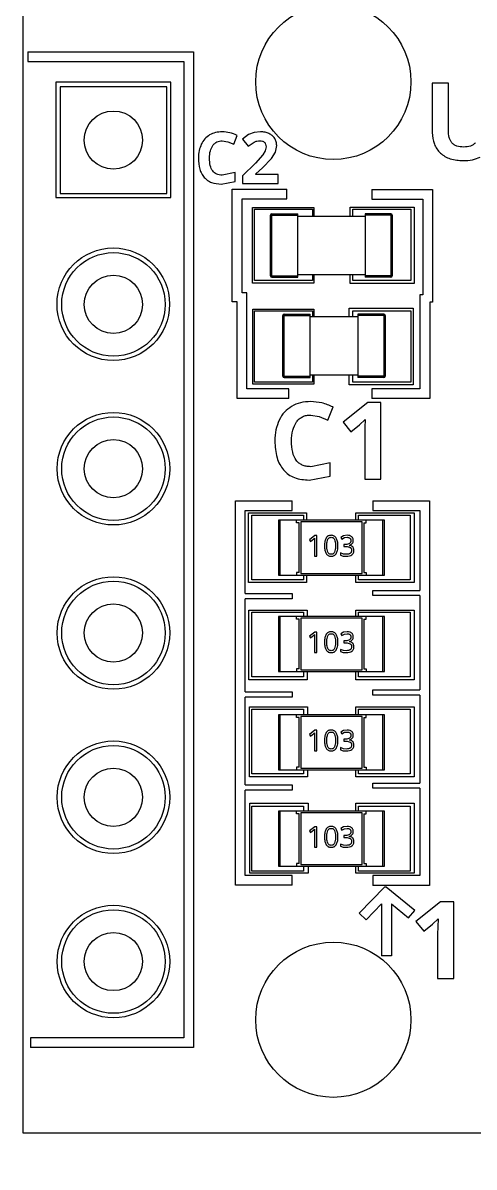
# Model space of a CAD drawing. Header units: millimetres. Extents: x -45 to 54, y -60 to 45.
# Drawn here: x 33.18 to 40.15, y -8.11 to 9.58 of the extents above; entities that cross this region are included whole.
import ezdxf

# ---------------------------------------------------------------- set-up
doc = ezdxf.new("R2010")
doc.units = ezdxf.units.MM

msp = doc.modelspace()

# ---------------------------------------------------------------- linework, layer by layer
at = {"color": 7, "linetype": 'Continuous', "lineweight": 25}
for p, q in [((33.176, 10.415), (33.176, -7.585)), ((33.255, 9.129), (35.812, 9.129)), ((33.255, 9.129), (33.255, 8.979)), ((35.812, 9.129), (35.812, -6.263)), ((33.255, 8.979), (35.662, 8.979)), ((35.662, 8.979), (35.662, -6.113)), ((35.465, 8.659), (33.683, 8.659)), ((33.683, 8.659), (33.683, 6.877)), ((33.751, 8.59), (33.751, 6.94)), ((35.401, 8.59), (33.751, 8.59)), ((35.401, 6.94), (35.401, 8.59)), ((35.465, 6.877), (35.465, 8.659)), ((39.756, 8.646), (39.506, 8.646)), ((39.506, 8.646), (39.506, 7.885)), ((39.756, 7.922), (39.756, 8.646)), ((36.436, 7.703), (36.489, 7.838)), ((36.666, 7.851), (36.57, 7.781)), ((36.75, 7.883), (36.666, 7.851)), ((36.851, 7.894), (36.75, 7.883)), ((36.259, 7.755), (36.347, 7.74)), ((36.347, 7.74), (36.436, 7.703)), ((36.57, 7.781), (36.66, 7.674)), ((36.66, 7.674), (36.75, 7.734)), ((36.935, 7.661), (36.923, 7.6)), ((37.081, 7.579), (37.1, 7.681)), ((36.884, 7.536), (36.77, 7.411)), ((36.88, 7.338), (37.022, 7.481)), ((36.923, 7.6), (36.884, 7.536)), ((37.022, 7.481), (37.081, 7.579)), ((36.46, 7.264), (36.259, 7.223)), ((36.46, 7.124), (36.46, 7.264)), ((36.77, 7.411), (36.572, 7.211)), ((36.779, 7.243), (36.88, 7.338)), ((36.243, 7.084), (36.46, 7.124)), ((36.572, 7.211), (36.572, 7.095)), ((36.572, 7.095), (37.122, 7.095)), ((36.779, 7.235), (36.779, 7.243)), ((37.122, 7.235), (36.779, 7.235)), ((37.122, 7.095), (37.122, 7.235)), ((33.751, 6.94), (35.401, 6.94)), ((36.414, 5.267), (36.414, 7.005)), ((36.414, 7.005), (37.259, 7.005)), ((37.259, 6.855), (37.259, 7.005)), ((38.571, 7.002), (38.571, 6.852)), ((38.571, 7.002), (39.509, 7.002)), ((39.509, 7.002), (39.509, 5.261)), ((33.683, 6.877), (35.465, 6.877)), ((36.564, 6.855), (37.259, 6.855)), ((36.564, 5.406), (36.564, 6.855)), ((38.238, 6.731), (39.227, 6.731)), ((38.238, 6.585), (38.238, 6.731)), ((38.571, 6.852), (39.359, 6.852)), ((39.227, 6.731), (39.227, 5.55)), ((39.359, 6.852), (39.359, 5.371)), ((36.727, 6.721), (37.677, 6.721)), ((36.727, 5.555), (36.727, 6.721)), ((36.756, 5.595), (36.756, 6.695)), ((36.756, 6.695), (37.656, 6.695)), ((37.006, 5.665), (37.006, 6.605)), ((37.006, 6.605), (37.426, 6.605)), ((37.026, 5.645), (37.026, 6.625)), ((37.026, 6.625), (37.426, 6.625)), ((37.426, 5.645), (37.426, 6.625)), ((38.466, 6.585), (37.426, 6.585)), ((37.656, 6.695), (37.656, 6.585)), ((37.677, 6.721), (37.677, 6.585)), ((38.276, 6.585), (38.276, 6.695)), ((38.276, 6.695), (39.176, 6.695)), ((38.466, 6.625), (38.466, 5.645)), ((38.866, 6.625), (38.466, 6.625)), ((38.886, 6.605), (38.466, 6.605)), ((38.866, 6.625), (38.866, 5.645)), ((38.886, 6.605), (38.886, 5.665)), ((39.176, 6.695), (39.176, 5.595)), ((37.006, 5.665), (37.426, 5.665)), ((37.426, 5.685), (38.466, 5.685)), ((37.656, 5.685), (37.656, 5.595)), ((37.677, 5.685), (37.677, 5.555)), ((38.238, 5.55), (38.238, 5.685)), ((38.276, 5.595), (38.276, 5.685)), ((38.886, 5.665), (38.466, 5.665)), ((37.677, 5.555), (36.727, 5.555)), ((37.656, 5.595), (36.756, 5.595)), ((37.026, 5.645), (37.426, 5.645)), ((39.227, 5.55), (38.238, 5.55)), ((39.176, 5.595), (38.276, 5.595)), ((38.866, 5.645), (38.466, 5.645)), ((36.637, 5.406), (36.564, 5.406)), ((36.637, 3.918), (36.637, 5.406)), ((39.316, 5.371), (39.316, 3.919)), ((39.359, 5.371), (39.316, 5.371)), ((36.487, 5.267), (36.414, 5.267)), ((36.487, 3.768), (36.487, 5.267)), ((36.732, 5.151), (37.677, 5.151)), ((36.732, 3.99), (36.732, 5.151)), ((37.677, 5.151), (37.677, 5.035)), ((38.221, 5.165), (39.209, 5.165)), ((38.221, 5.035), (38.221, 5.165)), ((39.209, 5.165), (39.209, 3.984)), ((39.509, 5.261), (39.466, 5.261)), ((39.466, 5.261), (39.466, 3.769)), ((36.756, 4.025), (36.756, 5.125)), ((36.756, 5.125), (37.656, 5.125)), ((37.196, 5.055), (37.616, 5.055)), ((37.196, 4.115), (37.196, 5.055)), ((37.216, 5.075), (37.616, 5.075)), ((37.216, 4.095), (37.216, 5.075)), ((37.616, 4.095), (37.616, 5.075)), ((38.356, 5.035), (37.616, 5.035)), ((37.656, 5.125), (37.656, 5.035)), ((38.276, 5.035), (38.276, 5.125)), ((38.276, 5.125), (39.176, 5.125)), ((38.356, 5.075), (38.356, 4.095)), ((38.756, 5.075), (38.356, 5.075)), ((38.776, 5.055), (38.356, 5.055)), ((38.756, 5.075), (38.756, 4.095)), ((38.776, 5.055), (38.776, 4.115)), ((39.176, 5.125), (39.176, 4.025)), ((37.196, 4.115), (37.616, 4.115)), ((37.216, 4.095), (37.616, 4.095)), ((37.616, 4.135), (38.356, 4.135)), ((37.656, 4.135), (37.656, 4.025)), ((37.677, 4.135), (37.677, 3.99)), ((38.221, 3.984), (38.221, 4.135)), ((38.276, 4.025), (38.276, 4.135)), ((38.776, 4.115), (38.356, 4.115)), ((38.756, 4.095), (38.356, 4.095)), ((37.287, 3.918), (36.637, 3.918)), ((37.677, 3.99), (36.732, 3.99)), ((37.656, 4.025), (36.756, 4.025)), ((37.287, 3.768), (37.287, 3.918)), ((39.209, 3.984), (38.221, 3.984)), ((39.176, 4.025), (38.276, 4.025)), ((38.571, 3.919), (38.571, 3.769)), ((39.316, 3.919), (38.571, 3.919)), ((37.287, 3.768), (36.487, 3.768)), ((39.466, 3.769), (38.571, 3.769)), ((37.89, 3.437), (37.971, 3.64)), ((38.507, 3.706), (38.127, 3.403)), ((38.712, 3.706), (38.507, 3.706)), ((38.712, 2.525), (38.712, 3.706)), ((37.626, 3.515), (37.757, 3.492)), ((37.757, 3.492), (37.89, 3.437)), ((38.127, 3.403), (38.247, 3.253)), ((38.247, 3.253), (38.383, 3.362)), ((38.383, 3.362), (38.469, 3.444)), ((38.469, 3.444), (38.465, 3.321)), ((38.465, 3.321), (38.462, 3.209)), ((38.462, 3.209), (38.462, 2.525)), ((37.927, 2.778), (37.626, 2.716)), ((37.927, 2.569), (37.927, 2.778)), ((37.602, 2.508), (37.927, 2.569)), ((38.462, 2.525), (38.712, 2.525)), ((36.463, -3.756), (36.463, 2.188)), ((36.463, 2.188), (37.338, 2.188)), ((37.338, 2.038), (37.338, 2.188)), ((38.587, 2.187), (38.587, 2.037)), ((38.587, 2.187), (39.462, 2.187)), ((39.462, 2.187), (39.462, -3.757)), ((36.613, 2.038), (37.338, 2.038)), ((36.613, 0.753), (36.613, 2.038)), ((36.662, 2.004), (37.563, 2.004)), ((36.662, 0.924), (36.662, 2.004)), ((36.716, 0.965), (36.716, 1.965)), ((36.716, 1.965), (37.516, 1.965)), ((37.516, 1.965), (37.516, 1.89)), ((37.563, 2.004), (37.563, 1.89)), ((38.323, 2.004), (39.224, 2.004)), ((38.323, 1.89), (38.323, 2.004)), ((38.366, 1.89), (38.366, 1.965)), ((38.366, 1.965), (39.166, 1.965)), ((38.587, 2.037), (39.312, 2.037)), ((39.166, 1.965), (39.166, 0.965)), ((39.224, 2.004), (39.224, 0.924)), ((39.312, 2.037), (39.312, 0.802)), ((37.126, 1.89), (37.126, 1.04)), ((38.766, 1.89), (37.126, 1.89)), ((37.156, 1.04), (37.156, 1.89)), ((37.406, 1.85), (37.406, 1.89)), ((37.446, 1.85), (37.406, 1.85)), ((37.446, 1.08), (37.446, 1.85)), ((37.471, 1.865), (37.471, 1.065)), ((38.421, 1.865), (37.471, 1.865)), ((38.421, 1.065), (38.421, 1.865)), ((38.446, 1.85), (38.446, 1.08)), ((38.446, 1.85), (38.486, 1.85)), ((38.486, 1.85), (38.486, 1.89)), ((38.736, 1.89), (38.736, 1.04)), ((38.766, 1.04), (38.766, 1.89)), ((37.689, 1.65), (37.606, 1.586)), ((37.625, 1.561), (37.676, 1.603)), ((37.676, 1.603), (37.686, 1.613)), ((37.686, 1.613), (37.685, 1.56)), ((37.72, 1.65), (37.689, 1.65)), ((37.72, 1.335), (37.72, 1.65)), ((38.135, 1.646), (38.091, 1.622)), ((38.091, 1.622), (38.109, 1.598)), ((38.109, 1.598), (38.15, 1.619)), ((38.189, 1.655), (38.135, 1.646)), ((38.15, 1.619), (38.189, 1.624)), ((37.606, 1.586), (37.625, 1.561)), ((37.685, 1.56), (37.685, 1.335)), ((38.137, 1.513), (38.137, 1.483)), ((38.168, 1.513), (38.137, 1.513)), ((38.137, 1.483), (38.168, 1.483)), ((37.685, 1.335), (37.72, 1.335)), ((38.089, 1.382), (38.089, 1.348)), ((38.133, 1.366), (38.089, 1.382)), ((38.089, 1.348), (38.129, 1.334)), ((38.129, 1.334), (38.175, 1.331)), ((38.176, 1.361), (38.133, 1.366)), ((37.446, 1.08), (37.406, 1.08)), ((37.406, 1.08), (37.406, 1.04)), ((37.471, 1.065), (38.421, 1.065)), ((38.446, 1.08), (38.486, 1.08)), ((38.486, 1.08), (38.486, 1.04)), ((37.563, 0.924), (36.662, 0.924)), ((37.516, 0.965), (36.716, 0.965)), ((37.126, 1.04), (38.766, 1.04)), ((37.516, 1.04), (37.516, 0.965)), ((37.563, 1.04), (37.563, 0.924)), ((38.323, 0.924), (38.323, 1.04)), ((39.224, 0.924), (38.323, 0.924)), ((38.366, 0.965), (38.366, 1.04)), ((39.166, 0.965), (38.366, 0.965)), ((36.613, 0.753), (37.338, 0.753)), ((37.338, 0.753), (37.338, 0.673)), ((38.587, 0.722), (38.587, 0.802)), ((38.587, 0.802), (39.312, 0.802)), ((39.312, 0.722), (38.587, 0.722)), ((39.312, 0.722), (39.312, -0.736)), ((37.338, 0.673), (36.613, 0.673)), ((36.613, -0.767), (36.613, 0.673)), ((36.671, 0.5), (37.572, 0.5)), ((36.671, -0.581), (36.671, 0.5)), ((36.716, 0.465), (37.516, 0.465)), ((36.716, -0.535), (36.716, 0.465)), ((38.766, 0.4), (37.126, 0.4)), ((37.126, 0.4), (37.126, -0.45)), ((37.156, -0.45), (37.156, 0.4)), ((37.406, 0.36), (37.406, 0.4)), ((37.446, 0.36), (37.406, 0.36)), ((37.446, -0.41), (37.446, 0.36)), ((37.471, 0.375), (37.471, -0.425)), ((38.421, 0.375), (37.471, 0.375)), ((37.516, 0.465), (37.516, 0.4)), ((37.572, 0.5), (37.572, 0.4)), ((38.323, 0.5), (39.224, 0.5)), ((38.323, 0.4), (38.323, 0.5)), ((38.366, 0.4), (38.366, 0.465)), ((38.366, 0.465), (39.166, 0.465)), ((38.421, -0.425), (38.421, 0.375)), ((38.446, 0.36), (38.446, -0.41)), ((38.446, 0.36), (38.486, 0.36)), ((38.486, 0.36), (38.486, 0.4)), ((38.736, 0.4), (38.736, -0.45)), ((38.766, -0.45), (38.766, 0.4)), ((39.166, 0.465), (39.166, -0.535)), ((39.224, 0.5), (39.224, -0.581)), ((37.689, 0.16), (37.606, 0.096)), ((37.606, 0.096), (37.625, 0.071)), ((37.625, 0.071), (37.676, 0.113)), ((37.676, 0.113), (37.686, 0.123)), ((37.686, 0.123), (37.685, 0.07)), ((37.685, 0.07), (37.685, -0.155)), ((37.72, 0.16), (37.689, 0.16)), ((37.72, -0.155), (37.72, 0.16)), ((38.135, 0.156), (38.091, 0.132)), ((38.091, 0.132), (38.109, 0.108)), ((38.109, 0.108), (38.15, 0.129)), ((38.189, 0.165), (38.135, 0.156)), ((38.168, 0.023), (38.137, 0.023)), ((38.137, 0.023), (38.137, -0.007)), ((38.15, 0.129), (38.189, 0.134)), ((37.685, -0.155), (37.72, -0.155)), ((38.133, -0.124), (38.089, -0.108)), ((38.089, -0.108), (38.089, -0.142)), ((38.089, -0.142), (38.129, -0.156)), ((38.129, -0.156), (38.175, -0.159)), ((38.176, -0.129), (38.133, -0.124)), ((38.137, -0.007), (38.168, -0.007)), ((37.126, -0.45), (38.766, -0.45)), ((37.446, -0.41), (37.406, -0.41)), ((37.406, -0.41), (37.406, -0.45)), ((37.471, -0.425), (38.421, -0.425)), ((37.516, -0.45), (37.516, -0.535)), ((37.572, -0.45), (37.572, -0.581)), ((38.323, -0.581), (38.323, -0.45)), ((38.366, -0.535), (38.366, -0.45)), ((38.446, -0.41), (38.486, -0.41)), ((38.486, -0.41), (38.486, -0.45)), ((37.572, -0.581), (36.671, -0.581)), ((37.516, -0.535), (36.716, -0.535)), ((39.224, -0.581), (38.323, -0.581)), ((39.166, -0.535), (38.366, -0.535)), ((36.613, -0.767), (37.338, -0.767)), ((37.338, -0.847), (36.613, -0.847)), ((36.613, -2.204), (36.613, -0.847)), ((37.338, -0.767), (37.338, -0.847)), ((38.587, -0.816), (38.587, -0.736)), ((38.587, -0.736), (39.312, -0.736)), ((39.312, -0.816), (38.587, -0.816)), ((39.312, -0.816), (39.312, -2.175)), ((36.679, -0.997), (37.579, -0.997)), ((36.679, -2.077), (36.679, -0.997)), ((36.716, -2.035), (36.716, -1.035)), ((36.716, -1.035), (37.516, -1.035)), ((37.516, -1.035), (37.516, -1.12)), ((37.579, -0.997), (37.579, -1.12)), ((38.323, -0.997), (39.224, -0.997)), ((38.323, -1.12), (38.323, -0.997)), ((38.366, -1.12), (38.366, -1.035)), ((38.366, -1.035), (39.166, -1.035)), ((39.166, -1.035), (39.166, -2.035)), ((39.224, -0.997), (39.224, -2.077)), ((37.126, -1.12), (37.126, -1.97)), ((38.766, -1.12), (37.126, -1.12)), ((37.156, -1.97), (37.156, -1.12)), ((37.406, -1.16), (37.406, -1.12)), ((37.446, -1.16), (37.406, -1.16)), ((37.446, -1.93), (37.446, -1.16)), ((37.471, -1.145), (37.471, -1.945)), ((38.421, -1.145), (37.471, -1.145)), ((38.421, -1.945), (38.421, -1.145)), ((38.446, -1.16), (38.446, -1.93)), ((38.446, -1.16), (38.486, -1.16)), ((38.486, -1.16), (38.486, -1.12)), ((38.736, -1.12), (38.736, -1.97)), ((38.766, -1.97), (38.766, -1.12)), ((37.689, -1.36), (37.606, -1.424)), ((37.625, -1.449), (37.676, -1.407)), ((37.676, -1.407), (37.686, -1.397)), ((37.686, -1.397), (37.685, -1.45)), ((37.72, -1.36), (37.689, -1.36)), ((37.72, -1.675), (37.72, -1.36)), ((38.135, -1.364), (38.091, -1.388)), ((38.091, -1.388), (38.109, -1.412)), ((38.109, -1.412), (38.15, -1.391)), ((38.189, -1.355), (38.135, -1.364)), ((38.15, -1.391), (38.189, -1.386)), ((37.606, -1.424), (37.625, -1.449)), ((37.685, -1.45), (37.685, -1.675)), ((38.137, -1.497), (38.137, -1.527)), ((38.168, -1.497), (38.137, -1.497)), ((38.137, -1.527), (38.168, -1.527)), ((37.685, -1.675), (37.72, -1.675)), ((38.089, -1.628), (38.089, -1.662)), ((38.133, -1.644), (38.089, -1.628)), ((38.089, -1.662), (38.129, -1.676)), ((38.129, -1.676), (38.175, -1.679)), ((38.176, -1.649), (38.133, -1.644)), ((37.446, -1.93), (37.406, -1.93)), ((37.406, -1.93), (37.406, -1.97)), ((37.471, -1.945), (38.421, -1.945)), ((38.446, -1.93), (38.486, -1.93)), ((38.486, -1.93), (38.486, -1.97)), ((37.579, -2.077), (36.679, -2.077)), ((37.516, -2.035), (36.716, -2.035)), ((37.126, -1.97), (38.766, -1.97)), ((37.516, -1.97), (37.516, -2.035)), ((37.579, -1.97), (37.579, -2.077)), ((38.323, -2.077), (38.323, -1.97)), ((39.224, -2.077), (38.323, -2.077)), ((38.366, -2.035), (38.366, -1.97)), ((39.166, -2.035), (38.366, -2.035)), ((36.613, -2.204), (37.338, -2.204)), ((37.338, -2.284), (36.613, -2.284)), ((36.613, -3.606), (36.613, -2.284)), ((37.338, -2.204), (37.338, -2.284)), ((38.587, -2.255), (38.587, -2.175)), ((38.587, -2.175), (39.312, -2.175)), ((39.312, -2.255), (38.587, -2.255)), ((39.312, -2.255), (39.312, -3.607)), ((36.687, -2.487), (37.588, -2.487)), ((36.687, -3.568), (36.687, -2.487)), ((36.716, -3.535), (36.716, -2.535)), ((36.716, -2.535), (37.516, -2.535)), ((38.766, -2.61), (37.126, -2.61)), ((37.126, -2.61), (37.126, -3.46)), ((37.156, -3.46), (37.156, -2.61)), ((37.406, -2.65), (37.406, -2.61)), ((37.446, -2.65), (37.406, -2.65)), ((37.446, -3.42), (37.446, -2.65)), ((37.471, -2.635), (37.471, -3.435)), ((38.421, -2.635), (37.471, -2.635)), ((37.516, -2.535), (37.516, -2.61)), ((37.588, -2.487), (37.588, -2.61)), ((38.323, -2.487), (39.224, -2.487)), ((38.323, -2.61), (38.323, -2.487)), ((38.366, -2.61), (38.366, -2.535)), ((38.366, -2.535), (39.166, -2.535)), ((38.421, -3.435), (38.421, -2.635)), ((38.446, -2.65), (38.446, -3.42)), ((38.446, -2.65), (38.486, -2.65)), ((38.486, -2.65), (38.486, -2.61)), ((38.736, -2.61), (38.736, -3.46)), ((38.766, -3.46), (38.766, -2.61)), ((39.166, -2.535), (39.166, -3.535)), ((39.224, -2.487), (39.224, -3.568)), ((37.689, -2.85), (37.606, -2.914)), ((37.606, -2.914), (37.625, -2.939)), ((37.625, -2.939), (37.676, -2.897)), ((37.676, -2.897), (37.686, -2.887)), ((37.686, -2.887), (37.685, -2.94)), ((37.685, -2.94), (37.685, -3.165)), ((37.72, -2.85), (37.689, -2.85)), ((37.72, -3.165), (37.72, -2.85)), ((38.135, -2.854), (38.091, -2.878)), ((38.091, -2.878), (38.109, -2.902)), ((38.109, -2.902), (38.15, -2.881)), ((38.189, -2.845), (38.135, -2.854)), ((38.168, -2.987), (38.137, -2.987)), ((38.137, -2.987), (38.137, -3.017)), ((38.15, -2.881), (38.189, -2.876)), ((37.685, -3.165), (37.72, -3.165)), ((38.133, -3.134), (38.089, -3.118)), ((38.089, -3.118), (38.089, -3.152)), ((38.089, -3.152), (38.129, -3.166)), ((38.129, -3.166), (38.175, -3.169)), ((38.176, -3.139), (38.133, -3.134)), ((38.137, -3.017), (38.168, -3.017)), ((37.516, -3.535), (36.716, -3.535)), ((37.126, -3.46), (38.766, -3.46)), ((37.446, -3.42), (37.406, -3.42)), ((37.406, -3.42), (37.406, -3.46)), ((37.471, -3.435), (38.421, -3.435)), ((37.516, -3.46), (37.516, -3.535)), ((37.588, -3.46), (37.588, -3.568)), ((38.323, -3.568), (38.323, -3.46)), ((38.366, -3.535), (38.366, -3.46)), ((39.166, -3.535), (38.366, -3.535)), ((38.446, -3.42), (38.486, -3.42)), ((38.486, -3.42), (38.486, -3.46)), ((37.338, -3.606), (36.613, -3.606)), ((37.588, -3.568), (36.687, -3.568)), ((37.338, -3.756), (37.338, -3.606)), ((39.224, -3.568), (38.323, -3.568)), ((38.587, -3.607), (38.587, -3.757)), ((39.312, -3.607), (38.587, -3.607)), ((37.338, -3.756), (36.463, -3.756)), ((38.765, -3.783), (38.376, -4.186)), ((39.462, -3.757), (38.587, -3.757)), ((38.795, -3.783), (38.765, -3.783)), ((39.236, -4.145), (38.795, -3.783)), ((38.484, -4.291), (38.723, -4.042)), ((38.723, -4.042), (38.723, -4.844)), ((38.873, -4.042), (38.873, -4.844)), ((38.873, -4.042), (39.14, -4.261)), ((39.633, -4.014), (39.254, -4.317)), ((39.838, -4.014), (39.633, -4.014)), ((39.838, -5.195), (39.838, -4.014)), ((38.376, -4.186), (38.484, -4.291)), ((39.14, -4.261), (39.236, -4.145)), ((39.254, -4.317), (39.374, -4.467)), ((39.374, -4.467), (39.509, -4.358)), ((39.509, -4.358), (39.596, -4.276)), ((39.592, -4.399), (39.589, -4.511)), ((39.596, -4.276), (39.592, -4.399)), ((39.589, -4.511), (39.589, -5.195)), ((38.873, -4.844), (38.723, -4.844)), ((39.589, -5.195), (39.838, -5.195)), ((33.295, -6.113), (33.295, -6.263)), ((35.662, -6.113), (33.295, -6.113)), ((35.812, -6.263), (33.295, -6.263)), ((33.176, -7.585), (51.376, -7.585))]:
    msp.add_line(p, q, dxfattribs=at)
for centre, radius in [((37.976, 8.665), 1.2), ((34.576, 7.765), 0.45), ((34.574, 5.228), 0.87), ((34.576, 5.225), 0.8), ((34.576, 5.225), 0.45), ((34.576, 2.685), 0.87), ((34.576, 2.685), 0.8), ((34.576, 2.685), 0.45), ((34.576, 0.145), 0.87), ((34.576, 0.145), 0.8), ((34.576, 0.145), 0.45), ((34.576, -2.395), 0.87), ((34.576, -2.395), 0.8), ((34.576, -2.395), 0.45), ((34.576, -4.935), 0.87), ((34.576, -4.935), 0.8), ((34.576, -4.935), 0.45), ((37.976, -5.835), 1.2)]:
    msp.add_circle(centre, radius, dxfattribs=at)
for centre, radius, start, end in [((37.026, 6.605), 0.02, 90, 180), ((38.866, 6.605), 0.02, 0, 90), ((37.026, 5.665), 0.02, 180, 270), ((38.866, 5.665), 0.02, 270, 360), ((37.216, 5.055), 0.02, 90, 180), ((38.756, 5.055), 0.02, 0, 90), ((37.216, 4.115), 0.02, 180, 270), ((38.756, 4.115), 0.02, 270, 360), ((0, 0), 45, 320.8144, 350.2966)]:
    msp.add_arc(centre, radius, start, end, dxfattribs=at)
for points, knots in [([(36.063, 7.845), (36.037, 7.826), (35.983, 7.789), (35.951, 7.732), (35.935, 7.703)], [0, 0, 0, 0, 0.492607, 1, 1, 1, 1]), ([(36.259, 7.894), (36.223, 7.892), (36.155, 7.889), (36.093, 7.859), (36.063, 7.845)], [0, 0, 0, 0, 0.519282, 1, 1, 1, 1]), ([(36.489, 7.838), (36.451, 7.855), (36.378, 7.886), (36.298, 7.891), (36.259, 7.894)], [0, 0, 0, 0, 0.514627, 1, 1, 1, 1]), ([(36.981, 7.867), (36.961, 7.875), (36.919, 7.891), (36.874, 7.893), (36.851, 7.894)], [0, 0, 0, 0, 0.478828, 1, 1, 1, 1]), ([(37.069, 7.792), (37.057, 7.807), (37.033, 7.838), (36.999, 7.857), (36.981, 7.867)], [0, 0, 0, 0, 0.489197, 1, 1, 1, 1]), ([(37.1, 7.681), (37.099, 7.701), (37.096, 7.74), (37.078, 7.775), (37.069, 7.792)], [0, 0, 0, 0, 0.51065, 1, 1, 1, 1]), ([(39.506, 7.885), (39.511, 7.823), (39.519, 7.732), (39.574, 7.626), (39.613, 7.585), (39.632, 7.565)], [0, 0, 0, 0, 0.521975, 0.761003, 1, 1, 1, 1]), ([(39.81, 7.722), (39.802, 7.734), (39.784, 7.759), (39.76, 7.826), (39.757, 7.882), (39.756, 7.922)], [0, 0, 0, 0, 0.206419, 0.43656, 1, 1, 1, 1]), ([(35.935, 7.703), (35.922, 7.67), (35.894, 7.601), (35.891, 7.526), (35.89, 7.487)], [0, 0, 0, 0, 0.476636, 1, 1, 1, 1]), ([(36.061, 7.486), (36.063, 7.525), (36.065, 7.595), (36.098, 7.656), (36.113, 7.684)], [0, 0, 0, 0, 0.548879, 1, 1, 1, 1]), ([(36.113, 7.684), (36.122, 7.695), (36.14, 7.716), (36.175, 7.739), (36.215, 7.753), (36.244, 7.754), (36.259, 7.755)], [0, 0, 0, 0, 0.249996, 0.48987, 0.735039, 1, 1, 1, 1]), ([(36.75, 7.734), (36.765, 7.74), (36.793, 7.752), (36.824, 7.754), (36.839, 7.755)], [0, 0, 0, 0, 0.506061, 1, 1, 1, 1]), ([(36.839, 7.755), (36.852, 7.754), (36.872, 7.753), (36.895, 7.743), (36.904, 7.736), (36.909, 7.732)], [0, 0, 0, 0, 0.529271, 0.767723, 1, 1, 1, 1]), ([(36.909, 7.732), (36.913, 7.728), (36.921, 7.719), (36.932, 7.696), (36.934, 7.675), (36.935, 7.661)], [0, 0, 0, 0, 0.224706, 0.458464, 1, 1, 1, 1]), ([(39.992, 7.658), (39.955, 7.66), (39.903, 7.663), (39.842, 7.691), (39.821, 7.712), (39.81, 7.722)], [0, 0, 0, 0, 0.5555697, 0.7856152, 1, 1, 1, 1]), ([(40.17, 7.722), (40.16, 7.712), (40.139, 7.692), (40.079, 7.663), (40.028, 7.66), (39.992, 7.658)], [0, 0, 0, 0, 0.2183611, 0.4497135, 1, 1, 1, 1]), ([(35.89, 7.487), (35.893, 7.429), (35.898, 7.346), (35.937, 7.246), (35.967, 7.207), (35.981, 7.188)], [0, 0, 0, 0, 0.54534, 0.779875, 1, 1, 1, 1]), ([(36.259, 7.223), (36.243, 7.223), (36.214, 7.225), (36.173, 7.237), (36.137, 7.258), (36.098, 7.3), (36.066, 7.379), (36.063, 7.448), (36.061, 7.486)], [0, 0, 0, 0, 0.124043, 0.236095, 0.342092, 0.448986, 0.690199, 1, 1, 1, 1]), ([(39.632, 7.565), (39.655, 7.547), (39.7, 7.51), (39.818, 7.459), (39.917, 7.453), (39.986, 7.448)], [0, 0, 0, 0, 0.226487, 0.462638, 1, 1, 1, 1]), ([(39.986, 7.448), (40.033, 7.45), (40.123, 7.453), (40.208, 7.485), (40.247, 7.501)], [0, 0, 0, 0, 0.527073, 1, 1, 1, 1]), ([(35.981, 7.188), (35.997, 7.172), (36.029, 7.14), (36.117, 7.094), (36.192, 7.088), (36.243, 7.084)], [0, 0, 0, 0, 0.234236, 0.471039, 1, 1, 1, 1]), ([(37.626, 3.723), (37.572, 3.721), (37.469, 3.716), (37.376, 3.671), (37.331, 3.649)], [0, 0, 0, 0, 0.519282, 1, 1, 1, 1]), ([(37.971, 3.64), (37.914, 3.664), (37.804, 3.711), (37.684, 3.719), (37.626, 3.723)], [0, 0, 0, 0, 0.514627, 1, 1, 1, 1]), ([(37.331, 3.649), (37.292, 3.621), (37.212, 3.565), (37.163, 3.48), (37.139, 3.437)], [0, 0, 0, 0, 0.492607, 1, 1, 1, 1]), ([(37.139, 3.437), (37.119, 3.387), (37.078, 3.283), (37.074, 3.172), (37.072, 3.114)], [0, 0, 0, 0, 0.476636, 1, 1, 1, 1]), ([(37.329, 3.112), (37.331, 3.17), (37.334, 3.275), (37.384, 3.367), (37.407, 3.409)], [0, 0, 0, 0, 0.548879, 1, 1, 1, 1]), ([(37.407, 3.409), (37.42, 3.425), (37.447, 3.457), (37.5, 3.491), (37.56, 3.512), (37.603, 3.514), (37.626, 3.515)], [0, 0, 0, 0, 0.249996, 0.48987, 0.735039, 1, 1, 1, 1]), ([(37.072, 3.114), (37.077, 3.026), (37.084, 2.901), (37.143, 2.751), (37.187, 2.693), (37.208, 2.665)], [0, 0, 0, 0, 0.54534, 0.7798748, 1, 1, 1, 1]), ([(37.626, 2.716), (37.602, 2.717), (37.558, 2.719), (37.496, 2.738), (37.443, 2.77), (37.384, 2.832), (37.336, 2.95), (37.332, 3.054), (37.329, 3.112)], [0, 0, 0, 0, 0.124043, 0.236095, 0.342092, 0.448986, 0.690199, 1, 1, 1, 1]), ([(37.208, 2.665), (37.232, 2.64), (37.281, 2.592), (37.412, 2.523), (37.525, 2.514), (37.602, 2.508)], [0, 0, 0, 0, 0.234236, 0.471039, 1, 1, 1, 1]), ([(37.865, 1.615), (37.857, 1.598), (37.84, 1.56), (37.84, 1.517), (37.839, 1.493)], [0, 0, 0, 0, 0.42862, 1, 1, 1, 1]), ([(37.943, 1.655), (37.935, 1.654), (37.919, 1.654), (37.897, 1.646), (37.878, 1.633), (37.869, 1.621), (37.865, 1.615)], [0, 0, 0, 0, 0.269527, 0.514946, 0.752504, 1, 1, 1, 1]), ([(37.875, 1.493), (37.876, 1.513), (37.876, 1.547), (37.887, 1.579), (37.892, 1.593)], [0, 0, 0, 0, 0.5843977, 1, 1, 1, 1]), ([(37.892, 1.593), (37.894, 1.597), (37.9, 1.606), (37.912, 1.617), (37.927, 1.623), (37.937, 1.623), (37.943, 1.624)], [0, 0, 0, 0, 0.259907, 0.499345, 0.739131, 1, 1, 1, 1]), ([(38.02, 1.613), (38.016, 1.62), (38.007, 1.632), (37.988, 1.645), (37.966, 1.653), (37.951, 1.654), (37.943, 1.655)], [0, 0, 0, 0, 0.254667, 0.494679, 0.737492, 1, 1, 1, 1]), ([(37.943, 1.624), (37.948, 1.623), (37.959, 1.623), (37.974, 1.617), (37.986, 1.606), (37.992, 1.597), (37.994, 1.592)], [0, 0, 0, 0, 0.261311, 0.501014, 0.740177, 1, 1, 1, 1]), ([(37.994, 1.592), (37.999, 1.579), (38.01, 1.547), (38.01, 1.513), (38.01, 1.493)], [0, 0, 0, 0, 0.418284, 1, 1, 1, 1]), ([(38.047, 1.493), (38.047, 1.516), (38.046, 1.558), (38.028, 1.596), (38.02, 1.613)], [0, 0, 0, 0, 0.561025, 1, 1, 1, 1]), ([(38.26, 1.634), (38.255, 1.637), (38.246, 1.644), (38.222, 1.653), (38.202, 1.654), (38.189, 1.655)], [0, 0, 0, 0, 0.221396, 0.456745, 1, 1, 1, 1]), ([(38.189, 1.624), (38.198, 1.624), (38.213, 1.623), (38.226, 1.615), (38.232, 1.611)], [0, 0, 0, 0, 0.533794, 1, 1, 1, 1]), ([(38.232, 1.611), (38.235, 1.609), (38.239, 1.604), (38.244, 1.595), (38.247, 1.585), (38.248, 1.578), (38.248, 1.575)], [0, 0, 0, 0, 0.2465741, 0.4869594, 0.7341119, 1, 1, 1, 1]), ([(38.285, 1.576), (38.285, 1.582), (38.284, 1.593), (38.279, 1.609), (38.271, 1.623), (38.264, 1.63), (38.26, 1.634)], [0, 0, 0, 0, 0.267606, 0.515089, 0.754733, 1, 1, 1, 1]), ([(37.839, 1.493), (37.84, 1.469), (37.84, 1.427), (37.858, 1.389), (37.866, 1.372)], [0, 0, 0, 0, 0.56325, 1, 1, 1, 1]), ([(37.892, 1.393), (37.887, 1.406), (37.876, 1.439), (37.876, 1.473), (37.875, 1.493)], [0, 0, 0, 0, 0.416291, 1, 1, 1, 1]), ([(38.01, 1.493), (38.01, 1.473), (38.01, 1.439), (37.999, 1.407), (37.994, 1.393)], [0, 0, 0, 0, 0.58103, 1, 1, 1, 1]), ([(38.021, 1.371), (38.029, 1.388), (38.046, 1.426), (38.047, 1.469), (38.047, 1.493)], [0, 0, 0, 0, 0.430693, 1, 1, 1, 1]), ([(38.226, 1.53), (38.218, 1.525), (38.2, 1.515), (38.18, 1.514), (38.168, 1.513)], [0, 0, 0, 0, 0.458458, 1, 1, 1, 1]), ([(38.168, 1.483), (38.181, 1.482), (38.204, 1.481), (38.231, 1.472), (38.245, 1.461), (38.253, 1.45), (38.257, 1.438), (38.257, 1.43), (38.258, 1.425)], [0, 0, 0, 0, 0.327928, 0.577799, 0.683533, 0.784251, 0.887414, 1, 1, 1, 1]), ([(38.258, 1.425), (38.257, 1.42), (38.257, 1.411), (38.253, 1.397), (38.247, 1.386), (38.237, 1.376), (38.226, 1.369), (38.205, 1.362), (38.188, 1.362), (38.176, 1.361)], [0, 0, 0, 0, 0.127665, 0.242543, 0.350234, 0.45747, 0.571063, 0.696797, 1, 1, 1, 1]), ([(38.22, 1.501), (38.23, 1.504), (38.248, 1.508), (38.262, 1.521), (38.268, 1.527)], [0, 0, 0, 0, 0.528669, 1, 1, 1, 1]), ([(38.276, 1.475), (38.273, 1.478), (38.266, 1.485), (38.248, 1.494), (38.232, 1.497), (38.22, 1.499)], [0, 0, 0, 0, 0.218653, 0.453107, 1, 1, 1, 1]), ([(38.248, 1.575), (38.248, 1.57), (38.247, 1.561), (38.243, 1.549), (38.236, 1.538), (38.23, 1.532), (38.226, 1.53)], [0, 0, 0, 0, 0.264495, 0.509935, 0.750191, 1, 1, 1, 1]), ([(38.263, 1.355), (38.268, 1.359), (38.278, 1.368), (38.288, 1.384), (38.294, 1.404), (38.294, 1.417), (38.295, 1.424)], [0, 0, 0, 0, 0.242996, 0.481195, 0.729191, 1, 1, 1, 1]), ([(38.268, 1.527), (38.273, 1.534), (38.283, 1.549), (38.284, 1.567), (38.285, 1.576)], [0, 0, 0, 0, 0.477119, 1, 1, 1, 1]), ([(38.295, 1.424), (38.294, 1.434), (38.293, 1.448), (38.285, 1.465), (38.279, 1.472), (38.276, 1.475)], [0, 0, 0, 0, 0.521871, 0.761841, 1, 1, 1, 1]), ([(37.866, 1.372), (37.87, 1.366), (37.879, 1.353), (37.898, 1.34), (37.919, 1.332), (37.935, 1.331), (37.943, 1.331)], [0, 0, 0, 0, 0.2547858, 0.4948891, 0.7376813, 1, 1, 1, 1]), ([(37.943, 1.361), (37.937, 1.362), (37.927, 1.362), (37.912, 1.369), (37.9, 1.379), (37.894, 1.388), (37.892, 1.393)], [0, 0, 0, 0, 0.260361, 0.499889, 0.739475, 1, 1, 1, 1]), ([(37.994, 1.393), (37.992, 1.388), (37.986, 1.379), (37.974, 1.369), (37.959, 1.362), (37.948, 1.362), (37.943, 1.361)], [0, 0, 0, 0, 0.260438, 0.499751, 0.739196, 1, 1, 1, 1]), ([(37.943, 1.331), (37.951, 1.331), (37.967, 1.332), (37.989, 1.34), (38.008, 1.353), (38.017, 1.365), (38.021, 1.371)], [0, 0, 0, 0, 0.269502, 0.514835, 0.752363, 1, 1, 1, 1]), ([(38.175, 1.331), (38.192, 1.331), (38.224, 1.332), (38.251, 1.348), (38.263, 1.355)], [0, 0, 0, 0, 0.549988, 1, 1, 1, 1]), ([(37.865, 0.125), (37.857, 0.108), (37.84, 0.07), (37.84, 0.027), (37.839, 0.003)], [0, 0, 0, 0, 0.42862, 1, 1, 1, 1]), ([(37.839, 0.003), (37.84, -0.021), (37.84, -0.063), (37.858, -0.101), (37.866, -0.118)], [0, 0, 0, 0, 0.56325, 1, 1, 1, 1]), ([(37.943, 0.165), (37.935, 0.164), (37.919, 0.164), (37.897, 0.156), (37.878, 0.143), (37.869, 0.131), (37.865, 0.125)], [0, 0, 0, 0, 0.269527, 0.514946, 0.752504, 1, 1, 1, 1]), ([(37.875, 0.003), (37.876, 0.023), (37.876, 0.057), (37.887, 0.089), (37.892, 0.103)], [0, 0, 0, 0, 0.584398, 1, 1, 1, 1]), ([(37.892, -0.097), (37.887, -0.084), (37.876, -0.051), (37.876, -0.017), (37.875, 0.003)], [0, 0, 0, 0, 0.416291, 1, 1, 1, 1]), ([(37.892, 0.103), (37.894, 0.107), (37.9, 0.116), (37.912, 0.127), (37.927, 0.133), (37.937, 0.133), (37.943, 0.134)], [0, 0, 0, 0, 0.259907, 0.499345, 0.739131, 1, 1, 1, 1]), ([(38.02, 0.123), (38.016, 0.13), (38.007, 0.142), (37.988, 0.155), (37.966, 0.163), (37.951, 0.164), (37.943, 0.165)], [0, 0, 0, 0, 0.254667, 0.494679, 0.737492, 1, 1, 1, 1]), ([(37.943, 0.134), (37.948, 0.133), (37.959, 0.133), (37.974, 0.127), (37.986, 0.116), (37.992, 0.107), (37.994, 0.102)], [0, 0, 0, 0, 0.261311, 0.501014, 0.740177, 1, 1, 1, 1]), ([(37.994, 0.102), (37.999, 0.089), (38.01, 0.057), (38.01, 0.023), (38.01, 0.003)], [0, 0, 0, 0, 0.418284, 1, 1, 1, 1]), ([(38.01, 0.003), (38.01, -0.017), (38.01, -0.051), (37.999, -0.083), (37.994, -0.097)], [0, 0, 0, 0, 0.5810301, 1, 1, 1, 1]), ([(38.047, 0.003), (38.047, 0.026), (38.046, 0.068), (38.028, 0.106), (38.02, 0.123)], [0, 0, 0, 0, 0.561025, 1, 1, 1, 1]), ([(38.021, -0.119), (38.029, -0.102), (38.046, -0.064), (38.047, -0.021), (38.047, 0.003)], [0, 0, 0, 0, 0.430693, 1, 1, 1, 1]), ([(38.226, 0.04), (38.218, 0.035), (38.2, 0.025), (38.18, 0.024), (38.168, 0.023)], [0, 0, 0, 0, 0.458458, 1, 1, 1, 1]), ([(38.26, 0.144), (38.255, 0.147), (38.246, 0.154), (38.222, 0.163), (38.202, 0.164), (38.189, 0.165)], [0, 0, 0, 0, 0.221396, 0.456745, 1, 1, 1, 1]), ([(38.189, 0.134), (38.198, 0.134), (38.213, 0.133), (38.226, 0.125), (38.232, 0.121)], [0, 0, 0, 0, 0.533794, 1, 1, 1, 1]), ([(38.22, 0.011), (38.23, 0.014), (38.248, 0.018), (38.262, 0.031), (38.268, 0.037)], [0, 0, 0, 0, 0.528669, 1, 1, 1, 1]), ([(38.276, -0.015), (38.273, -0.012), (38.266, -0.005), (38.248, 0.004), (38.232, 0.007), (38.22, 0.009)], [0, 0, 0, 0, 0.218653, 0.453107, 1, 1, 1, 1]), ([(38.248, 0.085), (38.248, 0.08), (38.247, 0.071), (38.243, 0.059), (38.236, 0.048), (38.23, 0.042), (38.226, 0.04)], [0, 0, 0, 0, 0.264495, 0.509935, 0.750191, 1, 1, 1, 1]), ([(38.232, 0.121), (38.235, 0.119), (38.239, 0.114), (38.244, 0.105), (38.247, 0.095), (38.248, 0.088), (38.248, 0.085)], [0, 0, 0, 0, 0.246574, 0.486959, 0.734112, 1, 1, 1, 1]), ([(38.285, 0.086), (38.285, 0.092), (38.284, 0.103), (38.279, 0.119), (38.271, 0.133), (38.264, 0.14), (38.26, 0.144)], [0, 0, 0, 0, 0.267606, 0.515089, 0.754733, 1, 1, 1, 1]), ([(38.268, 0.037), (38.273, 0.044), (38.283, 0.059), (38.284, 0.077), (38.285, 0.086)], [0, 0, 0, 0, 0.477119, 1, 1, 1, 1]), ([(37.866, -0.118), (37.87, -0.124), (37.879, -0.137), (37.898, -0.15), (37.919, -0.158), (37.935, -0.159), (37.943, -0.159)], [0, 0, 0, 0, 0.254786, 0.494889, 0.737681, 1, 1, 1, 1]), ([(37.943, -0.129), (37.937, -0.128), (37.927, -0.128), (37.912, -0.121), (37.9, -0.111), (37.894, -0.102), (37.892, -0.097)], [0, 0, 0, 0, 0.260361, 0.499889, 0.739475, 1, 1, 1, 1]), ([(37.994, -0.097), (37.992, -0.102), (37.986, -0.111), (37.974, -0.121), (37.959, -0.128), (37.948, -0.128), (37.943, -0.129)], [0, 0, 0, 0, 0.260438, 0.499751, 0.739196, 1, 1, 1, 1]), ([(37.943, -0.159), (37.951, -0.159), (37.967, -0.158), (37.989, -0.15), (38.008, -0.137), (38.017, -0.125), (38.021, -0.119)], [0, 0, 0, 0, 0.269502, 0.514835, 0.752363, 1, 1, 1, 1]), ([(38.168, -0.007), (38.181, -0.008), (38.204, -0.009), (38.231, -0.018), (38.245, -0.029), (38.253, -0.04), (38.257, -0.052), (38.257, -0.06), (38.258, -0.065)], [0, 0, 0, 0, 0.327928, 0.577799, 0.683533, 0.784251, 0.887414, 1, 1, 1, 1]), ([(38.175, -0.159), (38.192, -0.159), (38.224, -0.158), (38.251, -0.142), (38.263, -0.135)], [0, 0, 0, 0, 0.549988, 1, 1, 1, 1]), ([(38.258, -0.065), (38.257, -0.07), (38.257, -0.079), (38.253, -0.093), (38.247, -0.104), (38.237, -0.114), (38.226, -0.121), (38.205, -0.128), (38.188, -0.128), (38.176, -0.129)], [0, 0, 0, 0, 0.1276649, 0.2425431, 0.3502344, 0.4574704, 0.5710634, 0.696797, 1, 1, 1, 1]), ([(38.263, -0.135), (38.268, -0.131), (38.278, -0.122), (38.288, -0.106), (38.294, -0.086), (38.294, -0.073), (38.295, -0.066)], [0, 0, 0, 0, 0.242996, 0.481195, 0.729191, 1, 1, 1, 1]), ([(38.295, -0.066), (38.294, -0.056), (38.293, -0.042), (38.285, -0.025), (38.279, -0.018), (38.276, -0.015)], [0, 0, 0, 0, 0.521871, 0.761841, 1, 1, 1, 1]), ([(37.865, -1.395), (37.857, -1.412), (37.84, -1.45), (37.84, -1.493), (37.839, -1.517)], [0, 0, 0, 0, 0.42862, 1, 1, 1, 1]), ([(37.943, -1.355), (37.935, -1.356), (37.919, -1.356), (37.897, -1.364), (37.878, -1.377), (37.869, -1.389), (37.865, -1.395)], [0, 0, 0, 0, 0.269527, 0.514946, 0.752504, 1, 1, 1, 1]), ([(37.892, -1.417), (37.894, -1.413), (37.9, -1.404), (37.912, -1.393), (37.927, -1.387), (37.937, -1.387), (37.943, -1.386)], [0, 0, 0, 0, 0.259907, 0.499345, 0.739131, 1, 1, 1, 1]), ([(38.02, -1.397), (38.016, -1.39), (38.007, -1.378), (37.988, -1.365), (37.966, -1.357), (37.951, -1.356), (37.943, -1.355)], [0, 0, 0, 0, 0.254667, 0.494679, 0.737492, 1, 1, 1, 1]), ([(37.943, -1.386), (37.948, -1.387), (37.959, -1.387), (37.974, -1.393), (37.986, -1.404), (37.992, -1.413), (37.994, -1.418)], [0, 0, 0, 0, 0.261311, 0.501014, 0.740177, 1, 1, 1, 1]), ([(38.047, -1.517), (38.047, -1.494), (38.046, -1.452), (38.028, -1.414), (38.02, -1.397)], [0, 0, 0, 0, 0.561025, 1, 1, 1, 1]), ([(38.26, -1.376), (38.255, -1.373), (38.246, -1.366), (38.222, -1.357), (38.202, -1.356), (38.189, -1.355)], [0, 0, 0, 0, 0.2213955, 0.4567452, 1, 1, 1, 1]), ([(38.189, -1.386), (38.198, -1.386), (38.213, -1.387), (38.226, -1.395), (38.232, -1.399)], [0, 0, 0, 0, 0.533794, 1, 1, 1, 1]), ([(38.232, -1.399), (38.235, -1.401), (38.239, -1.406), (38.244, -1.415), (38.247, -1.425), (38.248, -1.432), (38.248, -1.435)], [0, 0, 0, 0, 0.2465741, 0.4869594, 0.7341119, 1, 1, 1, 1]), ([(38.285, -1.434), (38.285, -1.428), (38.284, -1.417), (38.279, -1.401), (38.271, -1.387), (38.264, -1.38), (38.26, -1.376)], [0, 0, 0, 0, 0.267606, 0.515089, 0.754733, 1, 1, 1, 1]), ([(37.839, -1.517), (37.84, -1.541), (37.84, -1.583), (37.858, -1.621), (37.866, -1.638)], [0, 0, 0, 0, 0.56325, 1, 1, 1, 1]), ([(37.875, -1.517), (37.876, -1.497), (37.876, -1.463), (37.887, -1.431), (37.892, -1.417)], [0, 0, 0, 0, 0.584398, 1, 1, 1, 1]), ([(37.892, -1.617), (37.887, -1.604), (37.876, -1.571), (37.876, -1.537), (37.875, -1.517)], [0, 0, 0, 0, 0.416291, 1, 1, 1, 1]), ([(37.994, -1.418), (37.999, -1.431), (38.01, -1.463), (38.01, -1.497), (38.01, -1.517)], [0, 0, 0, 0, 0.4182839, 1, 1, 1, 1]), ([(38.01, -1.517), (38.01, -1.537), (38.01, -1.571), (37.999, -1.603), (37.994, -1.617)], [0, 0, 0, 0, 0.58103, 1, 1, 1, 1]), ([(38.021, -1.639), (38.029, -1.622), (38.046, -1.584), (38.047, -1.541), (38.047, -1.517)], [0, 0, 0, 0, 0.430693, 1, 1, 1, 1]), ([(38.226, -1.48), (38.218, -1.485), (38.2, -1.495), (38.18, -1.496), (38.168, -1.497)], [0, 0, 0, 0, 0.458458, 1, 1, 1, 1]), ([(38.168, -1.527), (38.181, -1.528), (38.204, -1.529), (38.231, -1.538), (38.245, -1.549), (38.253, -1.56), (38.257, -1.572), (38.257, -1.58), (38.258, -1.585)], [0, 0, 0, 0, 0.327928, 0.577799, 0.683533, 0.784251, 0.887414, 1, 1, 1, 1]), ([(38.258, -1.585), (38.257, -1.59), (38.257, -1.599), (38.253, -1.613), (38.247, -1.624), (38.237, -1.634), (38.226, -1.641), (38.205, -1.648), (38.188, -1.648), (38.176, -1.649)], [0, 0, 0, 0, 0.127665, 0.242543, 0.350234, 0.45747, 0.571063, 0.696797, 1, 1, 1, 1]), ([(38.22, -1.509), (38.23, -1.506), (38.248, -1.502), (38.262, -1.489), (38.268, -1.483)], [0, 0, 0, 0, 0.528669, 1, 1, 1, 1]), ([(38.276, -1.535), (38.273, -1.532), (38.266, -1.525), (38.248, -1.516), (38.232, -1.513), (38.22, -1.511)], [0, 0, 0, 0, 0.218653, 0.453107, 1, 1, 1, 1]), ([(38.248, -1.435), (38.248, -1.44), (38.247, -1.449), (38.243, -1.461), (38.236, -1.472), (38.23, -1.478), (38.226, -1.48)], [0, 0, 0, 0, 0.264495, 0.509935, 0.750191, 1, 1, 1, 1]), ([(38.263, -1.655), (38.268, -1.651), (38.278, -1.642), (38.288, -1.626), (38.294, -1.606), (38.294, -1.593), (38.295, -1.586)], [0, 0, 0, 0, 0.242996, 0.481195, 0.729191, 1, 1, 1, 1]), ([(38.268, -1.483), (38.273, -1.476), (38.283, -1.461), (38.284, -1.443), (38.285, -1.434)], [0, 0, 0, 0, 0.477119, 1, 1, 1, 1]), ([(38.295, -1.586), (38.294, -1.576), (38.293, -1.562), (38.285, -1.545), (38.279, -1.538), (38.276, -1.535)], [0, 0, 0, 0, 0.521871, 0.761841, 1, 1, 1, 1]), ([(37.866, -1.638), (37.87, -1.644), (37.879, -1.657), (37.898, -1.67), (37.919, -1.678), (37.935, -1.679), (37.943, -1.679)], [0, 0, 0, 0, 0.2547858, 0.4948891, 0.7376813, 1, 1, 1, 1]), ([(37.943, -1.649), (37.937, -1.648), (37.927, -1.648), (37.912, -1.641), (37.9, -1.631), (37.894, -1.622), (37.892, -1.617)], [0, 0, 0, 0, 0.260361, 0.499889, 0.739475, 1, 1, 1, 1]), ([(37.994, -1.617), (37.992, -1.622), (37.986, -1.631), (37.974, -1.641), (37.959, -1.648), (37.948, -1.648), (37.943, -1.649)], [0, 0, 0, 0, 0.260438, 0.499751, 0.739196, 1, 1, 1, 1]), ([(37.943, -1.679), (37.951, -1.679), (37.967, -1.678), (37.989, -1.67), (38.008, -1.657), (38.017, -1.645), (38.021, -1.639)], [0, 0, 0, 0, 0.269502, 0.514835, 0.752363, 1, 1, 1, 1]), ([(38.175, -1.679), (38.192, -1.679), (38.224, -1.678), (38.251, -1.662), (38.263, -1.655)], [0, 0, 0, 0, 0.5499883, 1, 1, 1, 1]), ([(37.865, -2.885), (37.857, -2.902), (37.84, -2.94), (37.84, -2.983), (37.839, -3.007)], [0, 0, 0, 0, 0.42862, 1, 1, 1, 1]), ([(37.839, -3.007), (37.84, -3.031), (37.84, -3.073), (37.858, -3.111), (37.866, -3.128)], [0, 0, 0, 0, 0.56325, 1, 1, 1, 1]), ([(37.943, -2.845), (37.935, -2.846), (37.919, -2.846), (37.897, -2.854), (37.878, -2.867), (37.869, -2.879), (37.865, -2.885)], [0, 0, 0, 0, 0.269527, 0.514946, 0.752504, 1, 1, 1, 1]), ([(37.875, -3.007), (37.876, -2.987), (37.876, -2.953), (37.887, -2.921), (37.892, -2.907)], [0, 0, 0, 0, 0.584398, 1, 1, 1, 1]), ([(37.892, -3.107), (37.887, -3.094), (37.876, -3.061), (37.876, -3.027), (37.875, -3.007)], [0, 0, 0, 0, 0.416291, 1, 1, 1, 1]), ([(37.892, -2.907), (37.894, -2.903), (37.9, -2.894), (37.912, -2.883), (37.927, -2.877), (37.937, -2.877), (37.943, -2.876)], [0, 0, 0, 0, 0.259907, 0.499345, 0.739131, 1, 1, 1, 1]), ([(38.02, -2.887), (38.016, -2.88), (38.007, -2.868), (37.988, -2.855), (37.966, -2.847), (37.951, -2.846), (37.943, -2.845)], [0, 0, 0, 0, 0.254667, 0.494679, 0.737492, 1, 1, 1, 1]), ([(37.943, -2.876), (37.948, -2.877), (37.959, -2.877), (37.974, -2.883), (37.986, -2.894), (37.992, -2.903), (37.994, -2.908)], [0, 0, 0, 0, 0.261311, 0.501014, 0.740177, 1, 1, 1, 1]), ([(37.994, -2.908), (37.999, -2.921), (38.01, -2.953), (38.01, -2.987), (38.01, -3.007)], [0, 0, 0, 0, 0.418284, 1, 1, 1, 1]), ([(38.01, -3.007), (38.01, -3.027), (38.01, -3.061), (37.999, -3.093), (37.994, -3.107)], [0, 0, 0, 0, 0.58103, 1, 1, 1, 1]), ([(38.047, -3.007), (38.047, -2.984), (38.046, -2.942), (38.028, -2.904), (38.02, -2.887)], [0, 0, 0, 0, 0.561025, 1, 1, 1, 1]), ([(38.021, -3.129), (38.029, -3.112), (38.046, -3.074), (38.047, -3.031), (38.047, -3.007)], [0, 0, 0, 0, 0.430693, 1, 1, 1, 1]), ([(38.226, -2.97), (38.218, -2.975), (38.2, -2.985), (38.18, -2.986), (38.168, -2.987)], [0, 0, 0, 0, 0.458458, 1, 1, 1, 1]), ([(38.26, -2.866), (38.255, -2.863), (38.246, -2.856), (38.222, -2.847), (38.202, -2.846), (38.189, -2.845)], [0, 0, 0, 0, 0.221396, 0.456745, 1, 1, 1, 1]), ([(38.189, -2.876), (38.198, -2.876), (38.213, -2.877), (38.226, -2.885), (38.232, -2.889)], [0, 0, 0, 0, 0.533794, 1, 1, 1, 1]), ([(38.22, -2.999), (38.23, -2.996), (38.248, -2.992), (38.262, -2.979), (38.268, -2.973)], [0, 0, 0, 0, 0.528669, 1, 1, 1, 1]), ([(38.276, -3.025), (38.273, -3.022), (38.266, -3.015), (38.248, -3.006), (38.232, -3.003), (38.22, -3.001)], [0, 0, 0, 0, 0.218653, 0.453107, 1, 1, 1, 1]), ([(38.248, -2.925), (38.248, -2.93), (38.247, -2.939), (38.243, -2.951), (38.236, -2.962), (38.23, -2.968), (38.226, -2.97)], [0, 0, 0, 0, 0.264495, 0.509935, 0.750191, 1, 1, 1, 1]), ([(38.232, -2.889), (38.235, -2.891), (38.239, -2.896), (38.244, -2.905), (38.247, -2.915), (38.248, -2.922), (38.248, -2.925)], [0, 0, 0, 0, 0.246574, 0.486959, 0.734112, 1, 1, 1, 1]), ([(38.285, -2.924), (38.285, -2.918), (38.284, -2.907), (38.279, -2.891), (38.271, -2.877), (38.264, -2.87), (38.26, -2.866)], [0, 0, 0, 0, 0.267606, 0.515089, 0.754733, 1, 1, 1, 1]), ([(38.268, -2.973), (38.273, -2.966), (38.283, -2.951), (38.284, -2.933), (38.285, -2.924)], [0, 0, 0, 0, 0.477119, 1, 1, 1, 1]), ([(37.866, -3.128), (37.87, -3.134), (37.879, -3.147), (37.898, -3.16), (37.919, -3.168), (37.935, -3.169), (37.943, -3.169)], [0, 0, 0, 0, 0.254786, 0.494889, 0.737681, 1, 1, 1, 1]), ([(37.943, -3.139), (37.937, -3.138), (37.927, -3.138), (37.912, -3.131), (37.9, -3.121), (37.894, -3.112), (37.892, -3.107)], [0, 0, 0, 0, 0.260361, 0.499889, 0.739475, 1, 1, 1, 1]), ([(37.994, -3.107), (37.992, -3.112), (37.986, -3.121), (37.974, -3.131), (37.959, -3.138), (37.948, -3.138), (37.943, -3.139)], [0, 0, 0, 0, 0.2604384, 0.4997507, 0.7391957, 1, 1, 1, 1]), ([(37.943, -3.169), (37.951, -3.169), (37.967, -3.168), (37.989, -3.16), (38.008, -3.147), (38.017, -3.135), (38.021, -3.129)], [0, 0, 0, 0, 0.269502, 0.514835, 0.752363, 1, 1, 1, 1]), ([(38.168, -3.017), (38.181, -3.018), (38.204, -3.019), (38.231, -3.028), (38.245, -3.039), (38.253, -3.05), (38.257, -3.062), (38.257, -3.07), (38.258, -3.075)], [0, 0, 0, 0, 0.327928, 0.577799, 0.683533, 0.784251, 0.887414, 1, 1, 1, 1]), ([(38.175, -3.169), (38.192, -3.169), (38.224, -3.168), (38.251, -3.152), (38.263, -3.145)], [0, 0, 0, 0, 0.549988, 1, 1, 1, 1]), ([(38.258, -3.075), (38.257, -3.08), (38.257, -3.089), (38.253, -3.103), (38.247, -3.114), (38.237, -3.124), (38.226, -3.131), (38.205, -3.138), (38.188, -3.138), (38.176, -3.139)], [0, 0, 0, 0, 0.127665, 0.242543, 0.350234, 0.45747, 0.571063, 0.696797, 1, 1, 1, 1]), ([(38.263, -3.145), (38.268, -3.141), (38.278, -3.132), (38.288, -3.116), (38.294, -3.096), (38.294, -3.083), (38.295, -3.076)], [0, 0, 0, 0, 0.2429958, 0.4811949, 0.7291915, 1, 1, 1, 1]), ([(38.295, -3.076), (38.294, -3.066), (38.293, -3.052), (38.285, -3.035), (38.279, -3.028), (38.276, -3.025)], [0, 0, 0, 0, 0.521871, 0.761841, 1, 1, 1, 1])]:
    msp.add_open_spline(points, degree=3, knots=knots, dxfattribs=at)

doc.saveas('drawing.dxf')
